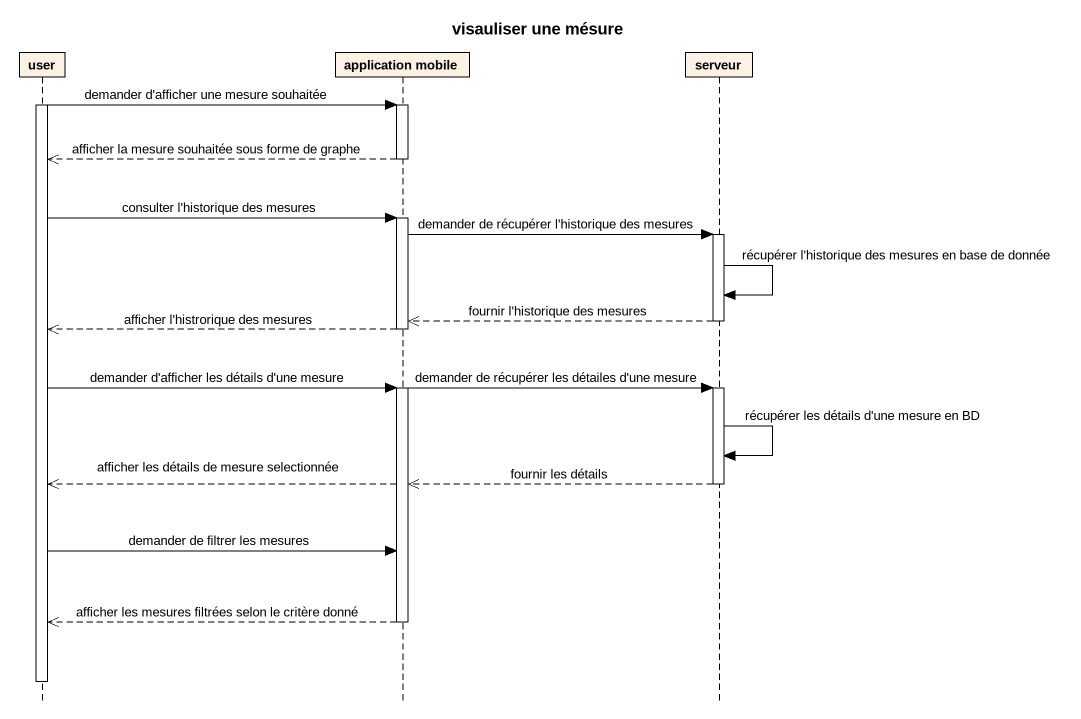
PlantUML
@startuml
title visauliser une mésure
hide footbox
participant user
participant "application mobile" as application_mobile
participant serveur

activate user
user -> application_mobile : demander d'afficher une mesure souhaitée
activate application_mobile
application_mobile -->> user : afficher la mesure souhaitée sous forme de graphe
deactivate application_mobile
user -> application_mobile : consulter l'historique des mesures
activate application_mobile
application_mobile -> serveur : demander de récupérer l'historique des mesures
activate serveur
serveur -> serveur : récupérer l'historique des mesures en base de donnée
serveur -->> application_mobile : fournir l'historique des mesures
deactivate serveur
application_mobile -->> user : afficher l'histrorique des mesures
deactivate application_mobile
user -> application_mobile : demander d'afficher les détails d'une mesure
application_mobile -> serveur : demander de récupérer les détailes d'une mesure
activate application_mobile
activate serveur
serveur -> serveur : récupérer les détails d'une mesure en BD
application_mobile -->> user : afficher les détails de mesure selectionnée
serveur -->> application_mobile : fournir les détails
deactivate serveur
user -> application_mobile : demander de filtrer les mesures
application_mobile -->> user : afficher les mesures filtrées selon le critère donné
deactivate application_mobile
deactivate user
@enduml
